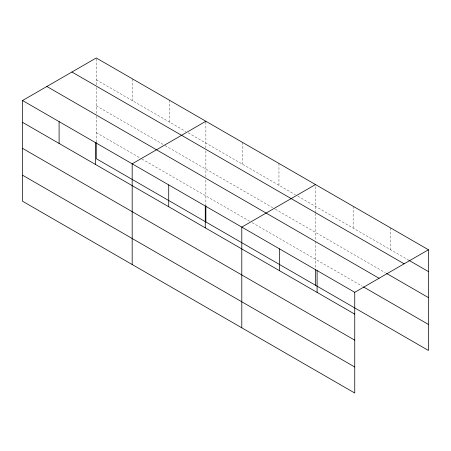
<?xml version="1.0" encoding="UTF-8"?>
<svg xmlns="http://www.w3.org/2000/svg" width="451" height="451" viewBox="0 0 451 451"><rect width="100%" height="100%" fill="white"/><g stroke="black" fill="none" stroke-linecap="round" stroke-linejoin="round"><path stroke-width="0.34" stroke-dasharray="2.25 1.69" d="M96.255 113.393L96.255 87.533M96.255 84.72L96.255 57.97M205.876 150.826L205.876 176.685M205.876 148.013L205.876 121.263M315.503 213.413L315.503 240.665M315.503 212.709L315.503 184.555M96.255 79.793L185.778 131.483M188.214 132.887L295.405 194.776M297.84 196.179L409.018 260.368M96.255 105.827L164.463 145.211M165.072 145.56L274.698 208.852M275.307 209.202L385.334 272.725M96.255 132.65L141.321 158.667M141.93 159.023L249.73 221.255M252.165 222.664L362.26 286.227M390.803 228.031L390.803 249.848M353.15 206.293L353.15 228.116M315.503 241.353L315.503 268.379M278.96 163.459L278.96 185.282M242.418 142.364L242.418 164.181M205.876 180.124L205.876 205.087M169.334 100.167L169.334 121.99M132.791 79.072L132.791 100.889M96.255 116.144L96.255 141.794"/><path stroke-width="0.68" d="M354.745 340.172L354.745 292.316L22.55 100.522L22.55 201.236L354.745 393.03L354.745 340.172L22.55 148.379M96.255 142.499L96.255 158.684L428.45 350.478L428.45 249.764L96.255 57.97L22.55 100.522M205.876 121.263L132.177 163.814L132.177 264.528M315.503 184.555L241.798 227.107L241.798 327.821M354.745 292.316L428.45 249.764M409.018 260.368L428.45 271.587M71.929 72.013L404.13 263.807M386.552 273.43L428.45 297.621M46.87 86.485L379.071 278.273M363.472 286.932L428.45 324.444M22.55 122.345L354.745 314.138M22.55 175.202L354.745 366.996M317.098 270.583L317.098 292.4M315.503 269.788L315.503 285.269M279.451 248.845L279.451 270.662M205.876 205.791L205.876 221.977M205.261 206.011L205.261 227.828M168.719 184.916L168.719 206.733M95.635 142.719L95.635 164.542M59.092 121.623L59.092 143.441"/></g></svg>
